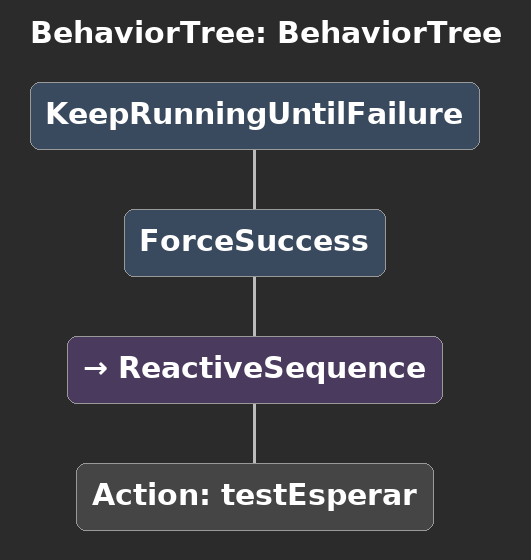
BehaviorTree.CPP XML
<?xml version="1.0"?>
<root main_tree_to_execute="BehaviorTree">
    <BehaviorTree ID="BehaviorTree">
        <KeepRunningUntilFailure>
            <ForceSuccess>
                <ReactiveSequence>
                    <Action ID="testEsperar"/>
                </ReactiveSequence>
            </ForceSuccess>
        </KeepRunningUntilFailure>
    </BehaviorTree>
</root>
